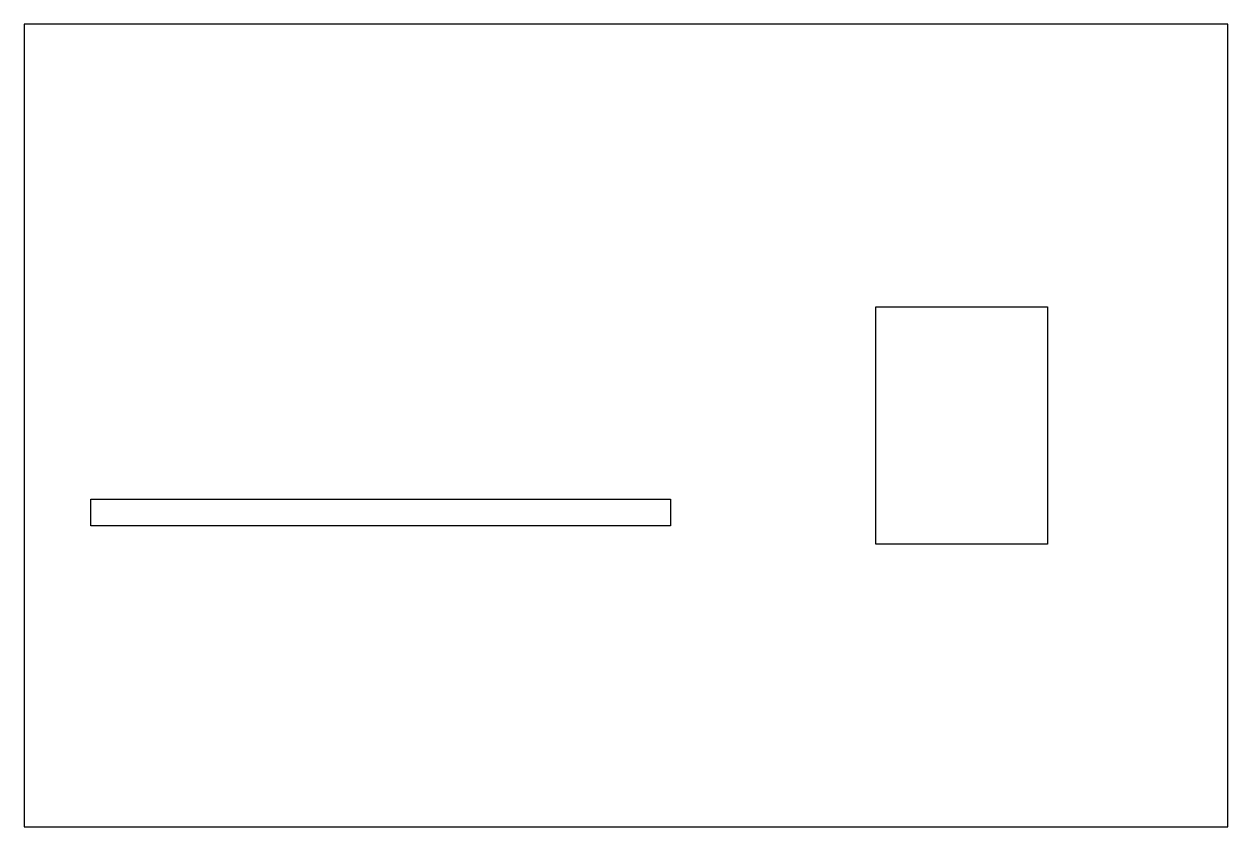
# Model space of a CAD drawing. Extents: x -68 to 68, y -45 to 45.
import ezdxf

# ---------------------------------------------------------------- set-up
doc = ezdxf.new("R2010")
doc.units = 0
doc.layers.get('0').update_dxf_attribs({"linetype": 'continuous'})

# ---------------------------------------------------------------- blocks, each defined once
blk = doc.blocks.new('PART__FEATURE')
at = {"color": 0}
for p, q in [((-67.5, 45), (-67.5, -45)), ((67.5, 45), (-67.5, 45)), ((67.5, -45), (67.5, 45)), ((28, -13.3), (28, 13.3)), ((28, 13.3), (47.25, 13.3)), ((47.25, 13.3), (47.25, -13.3)), ((-60, -11.265), (-60, -8.265)), ((-60, -8.265), (5, -8.265)), ((5, -8.265), (5, -11.265)), ((5, -11.265), (-60, -11.265)), ((47.25, -13.3), (28, -13.3)), ((-67.5, -45), (67.5, -45))]:
    blk.add_line(p, q, dxfattribs=at)

msp = doc.modelspace()

# ---------------------------------------------------------------- block references
at = {"color": 0}
msp.add_blockref('PART__FEATURE', (0, 0), dxfattribs=at)

doc.saveas('drawing.dxf')
